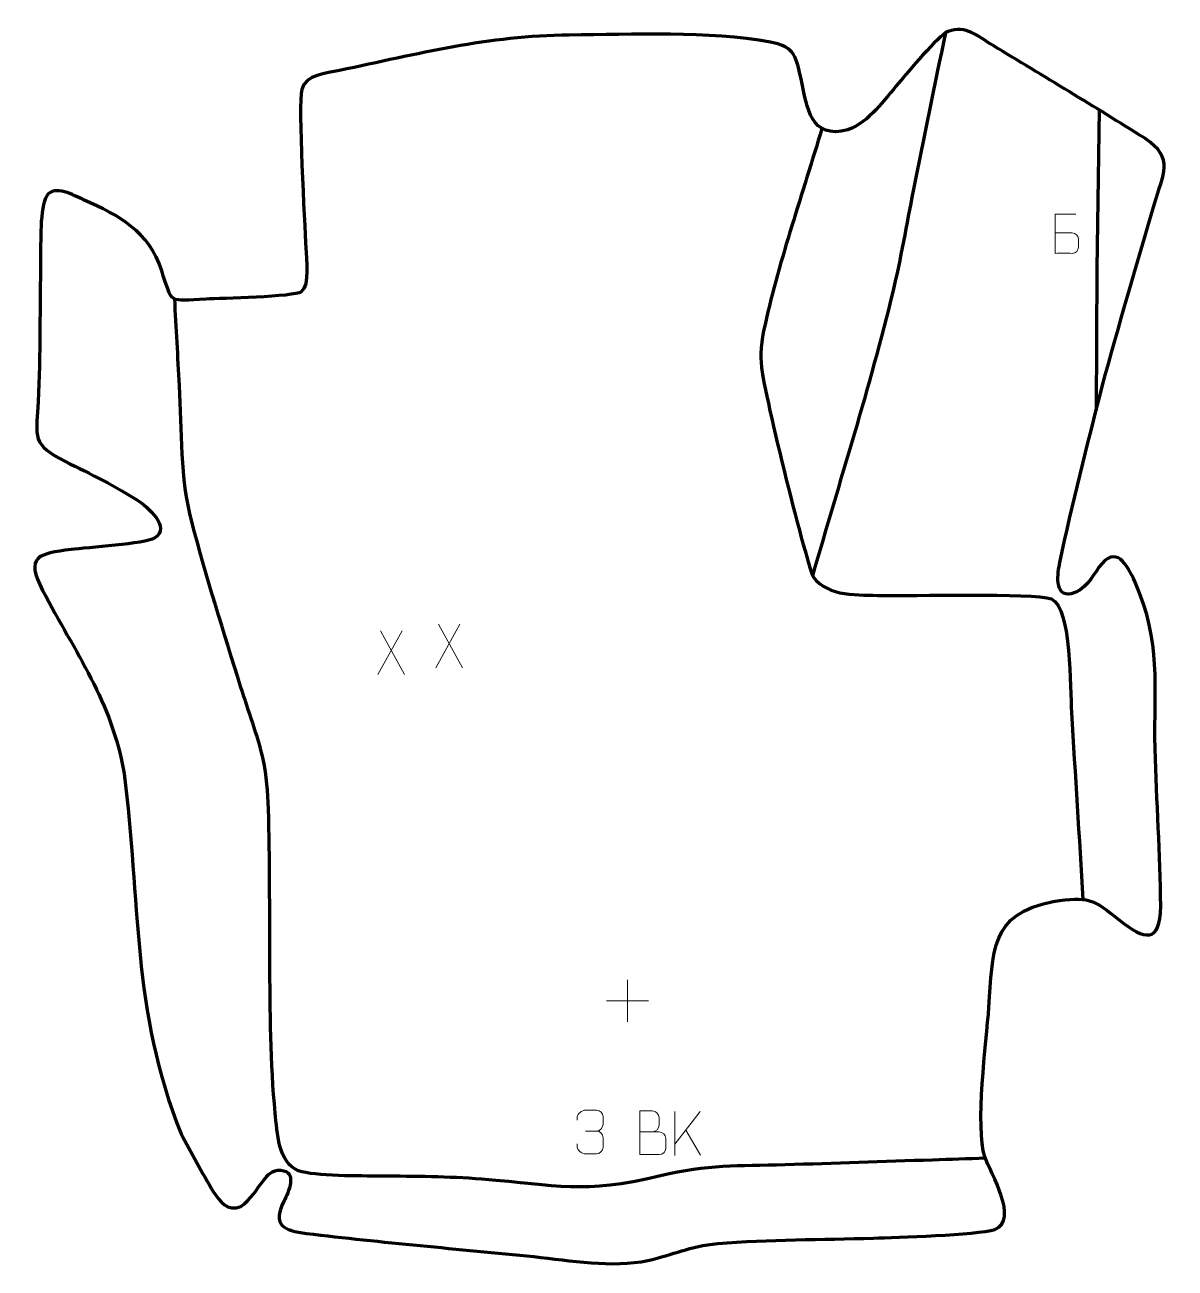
# Model space of a CAD drawing. Header units: millimetres. Extents: x 932 to 1588, y 98 to 806.
import ezdxf

# ---------------------------------------------------------------- set-up
doc = ezdxf.new("R2010")
doc.units = ezdxf.units.MM
doc.header["$MEASUREMENT"] = 0
doc.layers.add('layer 2', color=7, linetype='Continuous')
doc.layers.add('layer 3', color=7, linetype='Continuous')

msp = doc.modelspace()

# ---------------------------------------------------------------- linework, layer by layer
at = {"layer": 'layer 2', "color": 142, "lineweight": 158}
for points, knots in [([(1381.2761, 492.3872), (1396.5437, 545.9116), (1413.9672, 600.1424), (1426.9977, 654.1354), (1426.9977, 654.1354), (1431.5944, 673.1823), (1434.8101, 692.5956), (1438.6538, 711.8097), (1438.6538, 711.8097), (1444.7581, 741.8012), (1450.8617, 771.7929), (1456.9657, 801.7845)], [0, 0, 0, 0, 0.25, 0.25, 0.25, 0.25, 0.5, 0.5, 0.5, 0.5, 1, 1, 1, 1]), ([(1544.3206, 757.8539), (1544.3206, 757.8539), (1543.1238, 667.3226), (1543.1238, 667.3226), (1543.1238, 667.3226), (1543.1238, 667.3226), (1542.7117, 586.8931), (1542.7117, 586.8931)], [0, 0, 0, 0, 0.33333333, 0.33333333, 0.33333333, 0.33333333, 1, 1, 1, 1]), ([(1386.4271, 747.3311), (1375.4089, 710.1825), (1362.6255, 673.5025), (1354.047, 635.6726), (1354.047, 635.6726), (1351.7542, 625.4764), (1351.3145, 618.1903), (1352.0146, 611.3819), (1352.0146, 611.3819), (1353.7032, 594.9605), (1378.2737, 497.0132), (1381.6066, 491.7632), (1381.6066, 491.7632), (1389.8506, 480.3213), (1407.7512, 481.6348), (1420.4814, 481.2471), (1420.4814, 481.2471), (1436.1404, 480.7703), (1506.7031, 483.0577), (1517.1455, 479.3485), (1517.1455, 479.3485), (1528.8765, 473.7667), (1527.7435, 428.3547), (1528.6011, 414.6673), (1528.6011, 414.6673), (1530.78, 379.1515), (1532.9712, 343.6363), (1535.1676, 308.1216)], [0, 0, 0, 0, 0.125, 0.125, 0.125, 0.125, 0.25, 0.25, 0.25, 0.25, 0.375, 0.375, 0.375, 0.375, 0.5, 0.5, 0.5, 0.5, 0.625, 0.625, 0.625, 0.625, 0.75, 0.75, 0.75, 0.75, 1, 1, 1, 1]), ([(1479.5457, 160.6878), (1469.5418, 160.3545), (1459.5379, 160.0213), (1449.5341, 159.688), (1449.5341, 159.688), (1421.5232, 158.7548), (1393.5124, 157.8216), (1365.5015, 156.8885), (1365.5015, 156.8885), (1338.2959, 156.2295), (1321.7234, 157.124), (1294.5126, 150.6162), (1294.5126, 150.6162), (1249.1269, 139.896), (1237.141, 145.4093), (1192.8381, 148.7669), (1192.8381, 148.7669), (1172.9812, 150.2718), (1155.161, 150.3339), (1135.3562, 150.5385), (1135.3562, 150.5385), (1123.7836, 150.6582), (1097.7704, 150.3114), (1088.3176, 153.5805), (1088.3176, 153.5805), (1076.6431, 158.3074), (1076.205, 175.4124), (1075.1092, 186.3702), (1075.1092, 186.3702), (1072.3081, 214.3796), (1072.215, 245.3575), (1071.9897, 273.6598), (1071.9897, 273.6598), (1071.7988, 302.0667), (1072.1628, 331.3423), (1071.1703, 359.6333), (1071.1703, 359.6333), (1070.8261, 369.445), (1070.2268, 378.335), (1068.202, 387.9845), (1068.202, 387.9845), (1065.0012, 401.7979), (1059.8538, 415.3555), (1055.5614, 428.8754), (1055.5614, 428.8754), (1045.7052, 460.2323), (1035.9661, 491.5307), (1027.4967, 523.3005), (1027.4967, 523.3005), (1021.0394, 547.9195), (1021.8119, 575.3562), (1020.5288, 600.7222), (1020.5288, 600.7222), (1019.6281, 617.2121), (1018.7266, 633.702), (1017.8241, 650.1918)], [0, 0, 0, 0, 0.06666667, 0.06666667, 0.06666667, 0.06666667, 0.13333333, 0.13333333, 0.13333333, 0.13333333, 0.2, 0.2, 0.2, 0.2, 0.26666667, 0.26666667, 0.26666667, 0.26666667, 0.33333333, 0.33333333, 0.33333333, 0.33333333, 0.4, 0.4, 0.4, 0.4, 0.46666667, 0.46666667, 0.46666667, 0.46666667, 0.53333333, 0.53333333, 0.53333333, 0.53333333, 0.6, 0.6, 0.6, 0.6, 0.66666667, 0.66666667, 0.66666667, 0.66666667, 0.73333333, 0.73333333, 0.73333333, 0.73333333, 0.8, 0.8, 0.8, 0.8, 0.86666667, 0.86666667, 0.86666667, 0.86666667, 1, 1, 1, 1])]:
    msp.add_open_spline(points, degree=3, knots=knots, dxfattribs=at)
at = {"layer": 'layer 2', "color": 250, "lineweight": 9}
for points, knots in [([(1519.2655, 687.7576), (1522.5245, 687.758), (1525.7838, 687.758), (1529.0435, 687.7576), (1529.0435, 687.7576), (1530.8129, 687.7421), (1532.5358, 686.1871), (1532.5358, 684.3513), (1532.5358, 684.3513), (1532.5354, 683.3405), (1532.5354, 680.6092), (1532.5358, 679.5981), (1532.5358, 679.5981), (1532.5516, 677.934), (1531.1703, 676.1302), (1529.091, 676.1454), (1529.091, 676.1454), (1525.831, 676.1457), (1522.5713, 676.1457), (1519.3119, 676.1454), (1519.3119, 676.1454), (1519.3119, 683.5958), (1519.3119, 691.0459), (1519.3119, 698.4957), (1519.3119, 698.4957), (1521.438, 698.4957), (1528.9097, 698.4957), (1531.0361, 698.4957)], [0, 0, 0, 0, 0.125, 0.125, 0.125, 0.125, 0.25, 0.25, 0.25, 0.25, 0.375, 0.375, 0.375, 0.375, 0.5, 0.5, 0.5, 0.5, 0.625, 0.625, 0.625, 0.625, 0.75, 0.75, 0.75, 0.75, 1, 1, 1, 1]), ([(1247.1115, 182.4148), (1247.1115, 182.4148), (1247.1115, 184.272), (1247.1115, 184.272), (1247.1115, 184.272), (1247.0972, 186.0139), (1249.7617, 188.132), (1251.8208, 188.1093), (1251.8208, 188.1093), (1253.8849, 188.1093), (1255.9489, 188.1093), (1258.0126, 188.1093), (1258.0126, 188.1093), (1260.2071, 188.1181), (1261.8054, 186.2713), (1261.8498, 184.3592), (1261.8498, 184.3592), (1261.8494, 182.9241), (1261.8494, 181.489), (1261.8498, 180.0535), (1261.8498, 180.0535), (1261.8012, 178.4), (1260.1986, 176.17), (1258.0003, 176.18), (1258.0003, 176.18), (1260.204, 176.1688), (1261.812, 174.3656), (1261.866, 172.3061), (1261.866, 172.3061), (1261.8656, 170.5214), (1261.8656, 168.7367), (1261.866, 166.9516), (1261.866, 166.9516), (1261.8761, 164.8902), (1259.8212, 163.1271), (1258.0003, 163.1352), (1258.0003, 163.1352), (1255.935, 163.1355), (1253.8698, 163.1355), (1251.8042, 163.1352), (1251.8042, 163.1352), (1249.6356, 163.1467), (1247.1046, 165.5469), (1247.086, 167.0087), (1247.086, 167.0087), (1247.086, 167.0087), (1247.086, 168.9173), (1247.086, 168.9173)], [0, 0, 0, 0, 0.07692308, 0.07692308, 0.07692308, 0.07692308, 0.15384615, 0.15384615, 0.15384615, 0.15384615, 0.23076923, 0.23076923, 0.23076923, 0.23076923, 0.30769231, 0.30769231, 0.30769231, 0.30769231, 0.38461538, 0.38461538, 0.38461538, 0.38461538, 0.46153846, 0.46153846, 0.46153846, 0.46153846, 0.53846154, 0.53846154, 0.53846154, 0.53846154, 0.61538462, 0.61538462, 0.61538462, 0.61538462, 0.69230769, 0.69230769, 0.69230769, 0.69230769, 0.76923077, 0.76923077, 0.76923077, 0.76923077, 0.84615385, 0.84615385, 0.84615385, 0.84615385, 1, 1, 1, 1]), ([(1282.8266, 175.7516), (1286.4652, 175.752), (1290.0523, 175.752), (1293.6917, 175.7516), (1293.6917, 175.7516), (1295.6671, 175.7343), (1297.5907, 173.9982), (1297.5907, 171.9486), (1297.5907, 171.9486), (1297.5903, 170.82), (1297.5903, 167.7706), (1297.5907, 166.6417), (1297.5907, 166.6417), (1297.6083, 164.7838), (1296.0662, 162.7699), (1293.7447, 162.7868), (1293.7447, 162.7868), (1290.1049, 162.7872), (1286.4655, 162.7872), (1282.8266, 162.7868), (1282.8266, 162.7868), (1282.8266, 171.1051), (1282.8266, 179.4229), (1282.8266, 187.7404), (1282.8266, 187.7404), (1285.2003, 187.7404), (1287.5744, 187.7404), (1289.9486, 187.7404), (1289.9486, 187.7404), (1291.6294, 187.758), (1293.7262, 185.8475), (1293.7439, 183.8851), (1293.7439, 183.8851), (1293.7435, 181.819), (1293.7435, 181.673), (1293.7439, 179.6065), (1293.7439, 179.6065), (1293.7612, 177.5404), (1291.9067, 175.7343), (1289.8967, 175.7516)], [0, 0, 0, 0, 0.09090909, 0.09090909, 0.09090909, 0.09090909, 0.18181818, 0.18181818, 0.18181818, 0.18181818, 0.27272727, 0.27272727, 0.27272727, 0.27272727, 0.36363636, 0.36363636, 0.36363636, 0.36363636, 0.45454545, 0.45454545, 0.45454545, 0.45454545, 0.54545455, 0.54545455, 0.54545455, 0.54545455, 0.63636364, 0.63636364, 0.63636364, 0.63636364, 0.72727273, 0.72727273, 0.72727273, 0.72727273, 0.81818182, 0.81818182, 0.81818182, 0.81818182, 1, 1, 1, 1])]:
    msp.add_open_spline(points, degree=3, knots=knots, dxfattribs=at)
for points in [[(1147.3004, 461.1205), (1147.3004, 461.1205), (1133.5598, 436.2247), (1133.5598, 436.2247)], [(1135.0144, 461.1205), (1135.0144, 461.1205), (1148.755, 436.167), (1148.755, 436.167)], [(1180.3069, 464.9569), (1180.3069, 464.9569), (1166.5663, 440.0611), (1166.5663, 440.0611)], [(1168.0209, 464.9569), (1168.0209, 464.9569), (1181.7615, 440.0034), (1181.7615, 440.0034)], [(1275.6841, 262.3002), (1275.6841, 262.3002), (1275.6841, 238.3223), (1275.6841, 238.3223)], [(1263.6952, 250.3112), (1263.6952, 250.3112), (1287.6731, 250.3112), (1287.6731, 250.3112)], [(1302.6657, 187.2958), (1302.6657, 187.2958), (1302.6657, 162.3422), (1302.6657, 162.3422)], [(1317.0419, 187.2958), (1317.0419, 187.2958), (1302.6657, 168.6561), (1302.6657, 168.6561)], [(1251.8212, 176.1696), (1251.8212, 176.1696), (1258.0176, 176.1696), (1258.0176, 176.1696)], [(1317.3672, 162.438), (1317.3672, 162.438), (1308.8967, 176.7516), (1308.8967, 176.7516)]]:
    msp.add_open_spline(points, degree=3, dxfattribs=at)
at = {"layer": 'layer 3', "color": 242, "lineweight": 158}
msp.add_open_spline([(1242.5562, 800.4948), (1278.5635, 800.7531), (1321.9779, 802.7642), (1357.1423, 796.513), (1357.1423, 796.513), (1371.584, 793.6039), (1371.7, 787.9987), (1374.8308, 774.5449), (1374.8308, 774.5449), (1377.8699, 759.3091), (1380.1014, 740.6746), (1401.2287, 746.5568), (1401.2287, 746.5568), (1413.651, 751.0149), (1421.8336, 763.5084), (1430.3271, 773.356), (1430.3271, 773.356), (1435.3105, 779.1338), (1452.5396, 800.0457), (1458.3153, 802.5545), (1458.3153, 802.5545), (1468.5132, 806.2818), (1475.3398, 799.7098), (1483.9122, 794.5273), (1483.9122, 794.5273), (1512.7984, 777.0572), (1541.8202, 759.6323), (1570.3871, 741.6519), (1570.3871, 741.6519), (1587.6543, 730.1789), (1580.7347, 721.3351), (1575.8625, 704.2998), (1575.8625, 704.2998), (1565.9884, 669.7899), (1555.3178, 634.8378), (1546.1446, 600.2114), (1546.1446, 600.2114), (1537.5567, 567.095), (1529.1245, 533.4738), (1521.9649, 500.0273), (1521.9649, 500.0273), (1520.8156, 494.6581), (1518.5002, 479.956), (1528.5041, 482.2607), (1528.5041, 482.2607), (1536.0507, 483.9993), (1540.365, 491.6514), (1544.2848, 497.3), (1544.2848, 497.3), (1553.6994, 510.8665), (1560.5196, 498.5904), (1564.7757, 489.1552), (1564.7757, 489.1552), (1580.0867, 453.6178), (1575.4747, 430.8494), (1576.2267, 393.8563), (1576.2267, 393.8563), (1577.0959, 364.0939), (1579.2081, 333.8865), (1579.4634, 304.2066), (1579.4634, 304.2066), (1579.1851, 282.7928), (1570.208, 284.9661), (1556.0489, 296.2222), (1556.0489, 296.2222), (1540.9633, 308.6143), (1538.0583, 309.9583), (1518.2719, 306.9565), (1518.2719, 306.9565), (1481.8524, 299.9589), (1483.9722, 278.1912), (1481.6119, 246.7744), (1481.6119, 246.7744), (1480.0808, 227.2253), (1473.8015, 178.0553), (1479.2431, 161.5031), (1479.2431, 161.5031), (1482.5989, 151.9839), (1498.945, 125.7209), (1485.0386, 120.1158), (1485.0386, 120.1158), (1474.0771, 116.8809), (1428.9767, 115.7125), (1415.792, 115.2314), (1415.792, 115.2314), (1386.5172, 114.2178), (1356.1946, 114.5231), (1327.1064, 112.1805), (1327.1064, 112.1805), (1310.9185, 110.4968), (1301.9789, 105.8294), (1287.2615, 102.4701), (1287.2615, 102.4701), (1266.9746, 98.1101), (1243.1136, 102.5796), (1222.4141, 104.6587), (1222.4141, 104.6587), (1179.3244, 108.972), (1135.8903, 112.7403), (1092.9164, 117.901), (1092.9164, 117.901), (1079.7125, 119.7371), (1073.2676, 122.1351), (1080.0486, 136.2468), (1080.0486, 136.2468), (1082.5246, 141.3995), (1088.033, 153.2265), (1078.3121, 153.8487), (1078.3121, 153.8487), (1072.8687, 154.1971), (1071.0033, 151.2262), (1068.533, 148.2611), (1068.533, 148.2611), (1064.5206, 143.4449), (1061.2102, 136.7146), (1055.4714, 133.263), (1055.4714, 133.263), (1047.9204, 130.3662), (1043.5095, 135.8065), (1039.7731, 141.8027), (1039.7731, 141.8027), (1033.6387, 152.0785), (1026.9826, 164.0555), (1021.4645, 174.6734), (1021.4645, 174.6734), (993.0729, 244.5117), (998.3881, 307.8777), (989.0109, 379.9487), (989.0109, 379.9487), (982.1817, 420.3556), (960.9412, 449.0278), (942.5959, 484.1438), (942.5959, 484.1438), (932.4689, 503.5287), (939.8524, 504.9712), (958.9019, 507.4667), (958.9019, 507.4667), (967.6828, 508.5055), (1000.9049, 510.6011), (1006.4092, 514.0592), (1006.4092, 514.0592), (1016.0711, 520.1294), (1002.1925, 531.8914), (996.1807, 535.7219), (996.1807, 535.7219), (980.8598, 545.4838), (967.99, 551.1974), (952.4246, 559.225), (952.4246, 559.225), (935.4487, 567.9801), (939.3603, 574.6916), (940.0889, 591.6578), (940.0889, 591.6578), (941.2462, 618.6088), (940.982, 645.8357), (941.4352, 672.8311), (941.4352, 672.8311), (941.5891, 681.3406), (940.7931, 702.5047), (944.9245, 708.8673), (944.9245, 708.8673), (949.2605, 715.5453), (960.3907, 709.1393), (965.9393, 706.6635), (965.9393, 706.6635), (986.3898, 697.4942), (1003.0188, 688.929), (1010.4025, 666.2048), (1010.4025, 666.2048), (1016.7551, 646.6542), (1014.0949, 649.1049), (1035.7418, 650.124), (1035.7418, 650.124), (1043.8887, 650.4821), (1085.8797, 651.2975), (1089.9193, 654.2324), (1089.9193, 654.2324), (1094.8571, 657.8199), (1092.7129, 673.2876), (1092.4698, 679.1256), (1092.4698, 679.1256), (1091.872, 693.361), (1087.998, 760.6867), (1090.1959, 769.4527), (1090.1959, 769.4527), (1092.3713, 778.1293), (1104.0862, 778.706), (1111.7154, 780.303), (1111.7154, 780.303), (1156.2233, 789.6198), (1196.5107, 800.0823), (1242.5562, 800.4948)], degree=3, knots=[0, 0, 0, 0, 0.02040816, 0.02040816, 0.02040816, 0.02040816, 0.04081633, 0.04081633, 0.04081633, 0.04081633, 0.06122449, 0.06122449, 0.06122449, 0.06122449, 0.08163265, 0.08163265, 0.08163265, 0.08163265, 0.10204082, 0.10204082, 0.10204082, 0.10204082, 0.12244898, 0.12244898, 0.12244898, 0.12244898, 0.14285714, 0.14285714, 0.14285714, 0.14285714, 0.16326531, 0.16326531, 0.16326531, 0.16326531, 0.18367347, 0.18367347, 0.18367347, 0.18367347, 0.20408163, 0.20408163, 0.20408163, 0.20408163, 0.2244898, 0.2244898, 0.2244898, 0.2244898, 0.24489796, 0.24489796, 0.24489796, 0.24489796, 0.26530612, 0.26530612, 0.26530612, 0.26530612, 0.28571429, 0.28571429, 0.28571429, 0.28571429, 0.30612245, 0.30612245, 0.30612245, 0.30612245, 0.32653061, 0.32653061, 0.32653061, 0.32653061, 0.34693878, 0.34693878, 0.34693878, 0.34693878, 0.36734694, 0.36734694, 0.36734694, 0.36734694, 0.3877551, 0.3877551, 0.3877551, 0.3877551, 0.40816327, 0.40816327, 0.40816327, 0.40816327, 0.42857143, 0.42857143, 0.42857143, 0.42857143, 0.44897959, 0.44897959, 0.44897959, 0.44897959, 0.46938776, 0.46938776, 0.46938776, 0.46938776, 0.48979592, 0.48979592, 0.48979592, 0.48979592, 0.51020408, 0.51020408, 0.51020408, 0.51020408, 0.53061224, 0.53061224, 0.53061224, 0.53061224, 0.55102041, 0.55102041, 0.55102041, 0.55102041, 0.57142857, 0.57142857, 0.57142857, 0.57142857, 0.59183673, 0.59183673, 0.59183673, 0.59183673, 0.6122449, 0.6122449, 0.6122449, 0.6122449, 0.63265306, 0.63265306, 0.63265306, 0.63265306, 0.65306122, 0.65306122, 0.65306122, 0.65306122, 0.67346939, 0.67346939, 0.67346939, 0.67346939, 0.69387755, 0.69387755, 0.69387755, 0.69387755, 0.71428571, 0.71428571, 0.71428571, 0.71428571, 0.73469388, 0.73469388, 0.73469388, 0.73469388, 0.75510204, 0.75510204, 0.75510204, 0.75510204, 0.7755102, 0.7755102, 0.7755102, 0.7755102, 0.79591837, 0.79591837, 0.79591837, 0.79591837, 0.81632653, 0.81632653, 0.81632653, 0.81632653, 0.83673469, 0.83673469, 0.83673469, 0.83673469, 0.85714286, 0.85714286, 0.85714286, 0.85714286, 0.87755102, 0.87755102, 0.87755102, 0.87755102, 0.89795918, 0.89795918, 0.89795918, 0.89795918, 0.91836735, 0.91836735, 0.91836735, 0.91836735, 0.93877551, 0.93877551, 0.93877551, 0.93877551, 0.95918367, 0.95918367, 0.95918367, 0.95918367, 1, 1, 1, 1], dxfattribs=at)

doc.saveas('drawing.dxf')
